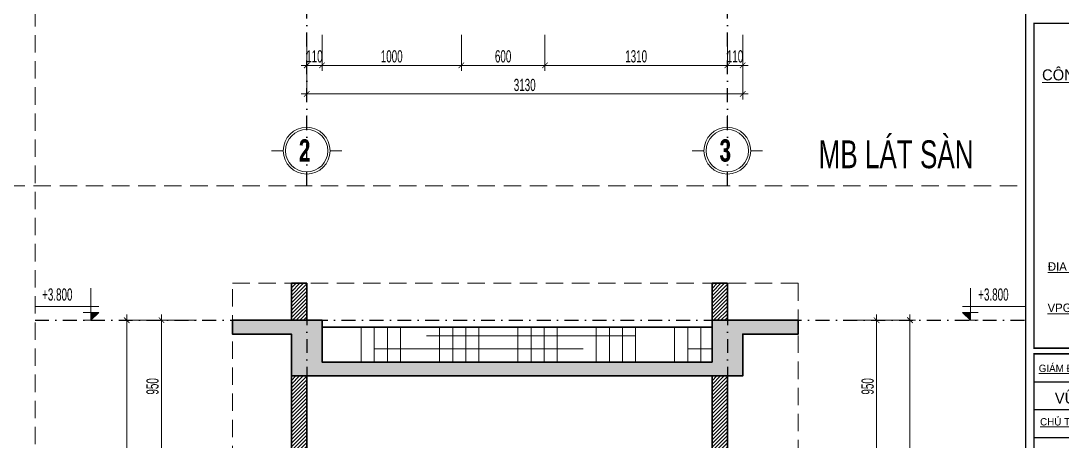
# Model space of a CAD drawing. Header units: inches. Extents: x 274208 to 641690, y -81912 to 129129.
# Drawn here: x 434501 to 441977, y -9490 to -6472 of the extents above; entities that cross this region are included whole.
import ezdxf
from ezdxf.enums import TextEntityAlignment as Align

# ---------------------------------------------------------------- set-up
doc = ezdxf.new("R2010")
doc.units = ezdxf.units.IN
doc.header["$MEASUREMENT"] = 0
doc.header["$PDMODE"] = 3
doc.linetypes.add('$1$HIDDEN', pattern=[0.375, 0.25, -0.125])
doc.linetypes.add('DASHDOT', pattern=[1, 0.5, -0.25, 0, -0.25])
for name, color, linetype, lineweight in [('01.Cut', 255, 'Continuous', 35), ('05.Text', 253, 'Continuous', 18), ('06.betong', 2, 'Continuous', 35), ('08.Dim', 156, 'Continuous', 15), ('09.Hatch', 250, 'Continuous', 5), ('11.Khung bo', 32, 'Continuous', 50), ('12.Khung', 36, 'Continuous', 25), ('DIM', 252, 'Continuous', 20)]:
    doc.layers.add(name, color=color, linetype=linetype, lineweight=lineweight)
doc.layers.add('text', color=7, linetype='Continuous')
doc.layers.add('TRUC', color=250, linetype='DASHDOT')
doc.styles.add('AVANTHB', font='')
doc.styles.add('TT5_Ghi chu 1', font='', dxfattribs={"width": 0.7, "height": 240})
doc.styles.add('TT5_Text Dim', font='hoatbif.shx', dxfattribs={"width": 0.6})
doc.styles.add('VnAvantH', font='')
doc.styles.get('AVANTHB').set_extended_font_data('.VnAvantH', bold=True)
doc.styles.get('TT5_Ghi chu 1').set_extended_font_data('.VnBlackH')
doc.styles.get('VnAvantH').set_extended_font_data('.VnAvantH')
doc.dimstyles.new('TT5_Dim 1-40', dxfattribs={"dimscale": 40, "dimtxt": 2.2, "dimasz": 1, "dimexe": 1, "dimexo": 0.5, "dimgap": 0.5, "dimtad": 1, "dimdec": 0, "dimzin": 0, "dimdsep": 46, "dimtxsty": 'TT5_Text Dim', "dimblk": 'ARCHTICK', "dimcen": 0, "dimdle": 1, "dimclrd": 256, "dimclre": 256, "dimclrt": 1, "dimadec": 0, "dimazin": 0, "dimtfac": 0.015, "dimtdec": 0, "dimtix": 1, "dimtmove": 2, "dimatfit": 3, "dimldrblk": 'DOT', "dimfxl": 1, "dimtolj": 1, "dimtzin": 0, "dimlwd": -1, "dimlwe": -1, "dimarcsym": 1})

# ---------------------------------------------------------------- blocks, each defined once
blk = doc.blocks.new('100')
at = {"layer": '11.Khung bo', "const_width": 26.7}
for points in [[(1860913, -945240), (1860913, -916940), (1896063, -916940), (1896063, -945240)], [(1896213, -930771), (1901213, -930771), (1901213, -924940), (1896213, -924940)], [(1896213, -937871), (1901213, -937871), (1901213, -930871), (1896213, -930871)]]:
    blk.add_lwpolyline(points, close=True, dxfattribs=at)
at = {"layer": '12.Khung'}
for p, q in [((1896213, -931371), (1899399, -931371)), ((1896213, -931871), (1901213, -931871)), ((1896213, -932371), (1899399, -932371))]:
    blk.add_line(p, q, dxfattribs=at)
at = {"layer": '05.Text', "style": 'VnAvantH'}
for s, height, p in [('%%Uc«ng ty cp thiÕt kÕ vµ thi c«ng', 198, (1898711, -925964)), ('%%U®Þa chØ: sè 15 ngâ 49 - huúnh thóc kh¸ng', 152.46, (1898739, -929380)), ('%%Uvpgd : sè 174 - nguyÔn tu©n - nh©n chÝnh', 152.46, (1898739, -930122))]:
    blk.add_text(s, height=height, dxfattribs=at).set_placement(p, align=Align.CENTER)
for s, p in [('%%Ugi¸m ®èc:', (1896298, -931198)), ('%%Uchñ tr×:', (1896322, -932157))]:
    blk.add_text(s, height=132, dxfattribs=at).set_placement(p)
blk.add_text('vò thµnh k«ng', height=198, dxfattribs=at).set_placement((1898793, -931764), align=Align.RIGHT)
blk = doc.blocks.new('_ARCHTICK')
at = {"color": 0, "linetype": 'ByBlock', "const_width": 0.15}
blk.add_lwpolyline([(-0.5, -0.5), (0.5, 0.5)], dxfattribs=at)
blk = doc.blocks.new('*D1113')
at = {"layer": '08.Dim', "transparency": 16777216}
for p, q in [((436553.3, -6571.8), (436553.3, -6831.9)), ((436663.3, -6571.8), (436663.3, -6831.9)), ((436553.3, -6791.9), (436513.3, -6791.9)), ((436553.3, -6791.9), (436663.3, -6791.9)), ((436663.3, -6791.9), (436703.3, -6791.9))]:
    blk.add_line(p, q, dxfattribs=at)
at = {"layer": 'Defpoints', "color": 0, "transparency": 16777216}
for p in [(436553.3, -6551.8), (436663.3, -6551.8), (436663.3, -6791.9)]:
    blk.add_point(p, dxfattribs=at)
at = {"layer": '08.Dim', "transparency": 16777216, "xscale": 40, "yscale": 40, "zscale": 40}
blk.add_blockref('_ARCHTICK', (436553.3, -6791.9), dxfattribs=at)
at = {"layer": '08.Dim', "transparency": 16777216, "xscale": 40, "yscale": 40, "zscale": 40, "rotation": 180}
blk.add_blockref('_ARCHTICK', (436663.3, -6791.9), dxfattribs=at)
at = {"layer": '08.Dim', "color": 1, "transparency": 16777216, "insert": (436608.3, -6727.9), "char_height": 88, "attachment_point": 5, "style": 'TT5_Text Dim'}
blk.add_mtext('\\A1;110', dxfattribs=at)
blk = doc.blocks.new('_DOT')
at = {"color": 1, "linetype": 'ByBlock'}
blk.add_line((-0.5, 0), (-1, 0), dxfattribs=at)
at = {"color": 1, "linetype": 'ByBlock', "const_width": 0.5}
blk.add_lwpolyline([(-0.25, 0, 1), (0.25, 0, 1)], format="xyb", close=True, dxfattribs=at)
blk = doc.blocks.new('*D1114')
at = {"layer": '08.Dim', "transparency": 16777216}
for p, q in [((436663.3, -6571.8), (436663.3, -6831.9)), ((437663.3, -6571.8), (437663.3, -6831.9)), ((436623.3, -6791.9), (437703.3, -6791.9))]:
    blk.add_line(p, q, dxfattribs=at)
at = {"layer": 'Defpoints', "color": 0, "transparency": 16777216}
for p in [(436663.3, -6551.8), (437663.3, -6551.8), (437663.3, -6791.9)]:
    blk.add_point(p, dxfattribs=at)
at = {"layer": '08.Dim', "transparency": 16777216, "xscale": 40, "yscale": 40, "zscale": 40, "rotation": 180}
blk.add_blockref('_ARCHTICK', (436663.3, -6791.9), dxfattribs=at)
at = {"layer": '08.Dim', "transparency": 16777216, "xscale": 40, "yscale": 40, "zscale": 40}
blk.add_blockref('_ARCHTICK', (437663.3, -6791.9), dxfattribs=at)
at = {"layer": '08.Dim', "color": 1, "transparency": 16777216, "insert": (437163.3, -6727.9), "char_height": 88, "attachment_point": 5, "style": 'TT5_Text Dim'}
blk.add_mtext('\\A1;1000', dxfattribs=at)
blk = doc.blocks.new('*D1115')
at = {"layer": '08.Dim', "transparency": 16777216}
for p, q in [((437663.3, -6571.8), (437663.3, -6831.9)), ((438263.3, -6571.8), (438263.3, -6831.9)), ((437623.3, -6791.9), (438303.3, -6791.9))]:
    blk.add_line(p, q, dxfattribs=at)
at = {"layer": 'Defpoints', "color": 0, "transparency": 16777216}
for p in [(437663.3, -6551.8), (438263.3, -6551.8), (438263.3, -6791.9)]:
    blk.add_point(p, dxfattribs=at)
at = {"layer": '08.Dim', "transparency": 16777216, "xscale": 40, "yscale": 40, "zscale": 40, "rotation": 180}
blk.add_blockref('_ARCHTICK', (437663.3, -6791.9), dxfattribs=at)
at = {"layer": '08.Dim', "transparency": 16777216, "xscale": 40, "yscale": 40, "zscale": 40}
blk.add_blockref('_ARCHTICK', (438263.3, -6791.9), dxfattribs=at)
at = {"layer": '08.Dim', "color": 1, "transparency": 16777216, "insert": (437963.3, -6727.9), "char_height": 88, "attachment_point": 5, "style": 'TT5_Text Dim'}
blk.add_mtext('\\A1;600', dxfattribs=at)
blk = doc.blocks.new('*D1116')
at = {"layer": '08.Dim', "transparency": 16777216}
for p, q in [((438263.3, -6571.8), (438263.3, -6831.9)), ((439573.3, -6571.8), (439573.3, -6831.9)), ((438223.3, -6791.9), (439613.3, -6791.9))]:
    blk.add_line(p, q, dxfattribs=at)
at = {"layer": 'Defpoints', "color": 0, "transparency": 16777216}
for p in [(438263.3, -6551.8), (439573.3, -6551.8), (439573.3, -6791.9)]:
    blk.add_point(p, dxfattribs=at)
at = {"layer": '08.Dim', "transparency": 16777216, "xscale": 40, "yscale": 40, "zscale": 40, "rotation": 180}
blk.add_blockref('_ARCHTICK', (438263.3, -6791.9), dxfattribs=at)
at = {"layer": '08.Dim', "transparency": 16777216, "xscale": 40, "yscale": 40, "zscale": 40}
blk.add_blockref('_ARCHTICK', (439573.3, -6791.9), dxfattribs=at)
at = {"layer": '08.Dim', "color": 1, "transparency": 16777216, "insert": (438918.3, -6727.9), "char_height": 88, "attachment_point": 5, "style": 'TT5_Text Dim'}
blk.add_mtext('\\A1;1310', dxfattribs=at)
blk = doc.blocks.new('*D1117')
at = {"layer": '08.Dim', "transparency": 16777216}
for p, q in [((439573.3, -6571.8), (439573.3, -6831.9)), ((439683.3, -6571.8), (439683.3, -6831.9)), ((439573.3, -6791.9), (439533.3, -6791.9)), ((439573.3, -6791.9), (439683.3, -6791.9)), ((439683.3, -6791.9), (439723.3, -6791.9))]:
    blk.add_line(p, q, dxfattribs=at)
at = {"layer": 'Defpoints', "color": 0, "transparency": 16777216}
for p in [(439573.3, -6551.8), (439683.3, -6551.8), (439683.3, -6791.9)]:
    blk.add_point(p, dxfattribs=at)
at = {"layer": '08.Dim', "transparency": 16777216, "xscale": 40, "yscale": 40, "zscale": 40}
blk.add_blockref('_ARCHTICK', (439573.3, -6791.9), dxfattribs=at)
at = {"layer": '08.Dim', "transparency": 16777216, "xscale": 40, "yscale": 40, "zscale": 40, "rotation": 180}
blk.add_blockref('_ARCHTICK', (439683.3, -6791.9), dxfattribs=at)
at = {"layer": '08.Dim', "color": 1, "transparency": 16777216, "insert": (439628.3, -6727.9), "char_height": 88, "attachment_point": 5, "style": 'TT5_Text Dim'}
blk.add_mtext('\\A1;110', dxfattribs=at)
blk = doc.blocks.new('*D1118')
at = {"layer": '08.Dim', "transparency": 16777216}
for p, q in [((436553.3, -6571.8), (436553.3, -7037.2)), ((439683.3, -6571.8), (439683.3, -7037.2)), ((436513.3, -6997.2), (439723.3, -6997.2))]:
    blk.add_line(p, q, dxfattribs=at)
at = {"layer": 'Defpoints', "color": 0, "transparency": 16777216}
for p in [(436553.3, -6551.8), (439683.3, -6551.8), (439683.3, -6997.2)]:
    blk.add_point(p, dxfattribs=at)
at = {"layer": '08.Dim', "transparency": 16777216, "xscale": 40, "yscale": 40, "zscale": 40, "rotation": 180}
blk.add_blockref('_ARCHTICK', (436553.3, -6997.2), dxfattribs=at)
at = {"layer": '08.Dim', "transparency": 16777216, "xscale": 40, "yscale": 40, "zscale": 40}
blk.add_blockref('_ARCHTICK', (439683.3, -6997.2), dxfattribs=at)
at = {"layer": '08.Dim', "color": 1, "transparency": 16777216, "insert": (438118.3, -6933.2), "char_height": 88, "attachment_point": 5, "style": 'TT5_Text Dim'}
blk.add_mtext('\\A1;3130', dxfattribs=at)
blk = doc.blocks.new('DANHTRUC')
for p, q in [((980383, -947347), (980383, -947137)), ((979963, -947767), (979753, -947767)), ((980803, -947767), (981013, -947767)), ((980383, -948187), (980383, -948397))]:
    blk.add_line(p, q)
for radius in [420, 380]:
    blk.add_circle((980383, -947767), radius)
blk = doc.blocks.new('*D1253')
at = {"layer": '08.Dim', "transparency": 16777216}
for p, q in [((435510.4, -8581.5), (435510.4, -9611.5)), ((435761.6, -8621.5), (435470.4, -8621.5)), ((435761.6, -9571.5), (435470.4, -9571.5))]:
    blk.add_line(p, q, dxfattribs=at)
at = {"layer": 'Defpoints', "color": 0, "transparency": 16777216}
for p in [(435781.6, -8621.5), (435510.4, -9571.5), (435781.6, -9571.5)]:
    blk.add_point(p, dxfattribs=at)
at = {"layer": '08.Dim', "transparency": 16777216, "xscale": 40, "yscale": 40, "zscale": 40}
for p, rotation in [((435510.4, -8621.5), 90), ((435510.4, -9571.5), 270)]:
    blk.add_blockref('_ARCHTICK', p, dxfattribs=dict(at, rotation=rotation))
at = {"layer": '08.Dim', "color": 1, "transparency": 16777216, "insert": (435446.4, -9096.5), "char_height": 88, "attachment_point": 5, "rotation": 90, "style": 'TT5_Text Dim'}
blk.add_mtext('\\A1;950', dxfattribs=at)
blk = doc.blocks.new('DOT')
at = {"color": 0, "linetype": 'ByBlock'}
blk.add_line((-0.5, 0), (-1, 0), dxfattribs=at)
at = {"color": 0, "linetype": 'ByBlock', "const_width": 0.5}
blk.add_lwpolyline([(-0.25, 0, 1), (0.25, 0, 1)], format="xyb", close=True, dxfattribs=at)
blk = doc.blocks.new('*D1257')
at = {"layer": '08.Dim', "transparency": 16777216}
for p, q in [((435261, -8581.5), (435261, -12911.5)), ((435761.6, -8621.5), (435221, -8621.5)), ((435761.6, -12871.5), (435221, -12871.5))]:
    blk.add_line(p, q, dxfattribs=at)
at = {"layer": 'Defpoints', "color": 0, "transparency": 16777216}
for p in [(435781.6, -8621.5), (435261, -12871.5), (435781.6, -12871.5)]:
    blk.add_point(p, dxfattribs=at)
at = {"layer": '08.Dim', "transparency": 16777216, "xscale": 40, "yscale": 40, "zscale": 40}
for p, rotation in [((435261, -8621.5), 90), ((435261, -12871.5), 270)]:
    blk.add_blockref('_ARCHTICK', p, dxfattribs=dict(at, rotation=rotation))
at = {"layer": '08.Dim', "color": 1, "transparency": 16777216, "insert": (435197, -10746.5), "char_height": 88, "attachment_point": 5, "rotation": 90, "style": 'TT5_Text Dim'}
blk.add_mtext('\\A1;4250', dxfattribs=at)
blk = doc.blocks.new('*D1258')
at = {"layer": '08.Dim', "transparency": 16777216}
for p, q in [((440644.4, -8581.5), (440644.4, -9611.5)), ((440408.2, -8621.5), (440684.4, -8621.5)), ((440408.2, -9571.5), (440684.4, -9571.5))]:
    blk.add_line(p, q, dxfattribs=at)
at = {"layer": 'Defpoints', "color": 0, "transparency": 16777216}
for p in [(440388.2, -8621.5), (440388.2, -9571.5), (440644.4, -9571.5)]:
    blk.add_point(p, dxfattribs=at)
at = {"layer": '08.Dim', "transparency": 16777216, "xscale": 40, "yscale": 40, "zscale": 40}
for p, rotation in [((440644.4, -8621.5), 90), ((440644.4, -9571.5), 270)]:
    blk.add_blockref('_ARCHTICK', p, dxfattribs=dict(at, rotation=rotation))
at = {"layer": '08.Dim', "color": 1, "transparency": 16777216, "insert": (440580.4, -9096.5), "char_height": 88, "attachment_point": 5, "rotation": 90, "style": 'TT5_Text Dim'}
blk.add_mtext('\\A1;950', dxfattribs=at)
blk = doc.blocks.new('*D1262')
at = {"layer": '08.Dim', "transparency": 16777216}
for p, q in [((440884.2, -8581.5), (440884.2, -12911.5)), ((440408.2, -8621.5), (440924.2, -8621.5)), ((440408.2, -12871.5), (440924.2, -12871.5))]:
    blk.add_line(p, q, dxfattribs=at)
at = {"layer": 'Defpoints', "color": 0, "transparency": 16777216}
for p in [(440388.2, -8621.5), (440388.2, -12871.5), (440884.2, -12871.5)]:
    blk.add_point(p, dxfattribs=at)
at = {"layer": '08.Dim', "transparency": 16777216, "xscale": 40, "yscale": 40, "zscale": 40}
for p, rotation in [((440884.2, -8621.5), 90), ((440884.2, -12871.5), 270)]:
    blk.add_blockref('_ARCHTICK', p, dxfattribs=dict(at, rotation=rotation))
at = {"layer": '08.Dim', "color": 1, "transparency": 16777216, "insert": (440820.2, -10746.5), "char_height": 88, "attachment_point": 5, "rotation": 90, "style": 'TT5_Text Dim'}
blk.add_mtext('\\A1;4250', dxfattribs=at)
blk = doc.blocks.new('A$C4E7C6F34')
at = {"layer": 'DIM'}
blk.add_hatch(color=256, dxfattribs=at).paths.add_polyline_path([(-38, 0), (-38, 138), (-178, 138)])
for p, q in [((-38, 576), (-38, 0)), ((964, 248), (-178, 248)), ((-178, 138), (101, 138)), ((-178, 138), (-38, 0)), ((-178, 0), (101, 0))]:
    blk.add_line(p, q, dxfattribs=at)
at = {"layer": 'text', "style": 'TT5_Text Dim', "flags": 8}
blk.add_attdef('%%P0.000', text='', height=220, dxfattribs=at).set_placement((102, 461), align=Align.MIDDLE_LEFT)

msp = doc.modelspace()

# ---------------------------------------------------------------- hatches: boundary and pattern name
at = {"layer": '09.Hatch'}
h = msp.add_hatch(dxfattribs=at)
h.set_pattern_fill('ANSI31', color=256, scale=150, style=0)
h.set_pattern_definition([(45, (436443.285, -12871.509), (-13.25825, 13.25825), [])])
h.paths.add_polyline_path([(439463.3, -12421.5), (439573.3, -12421.5), (439573.3, -9021.5), (439463.3, -9021.5)])
h.paths.add_polyline_path([(436443.3, -12421.5), (436553.3, -12421.5), (436553.3, -9021.5), (436443.3, -9021.5)])
h.paths.add_polyline_path([(439463.3, -8621.5), (439573.3, -8621.5), (439573.3, -8356.4), (439463.3, -8356.4)])
h.paths.add_polyline_path([(436443.3, -8621.5), (436553.3, -8621.5), (436553.3, -8356.4), (436443.3, -8356.4)])
h.paths.add_polyline_path([(439463.3, -12521.5), (439683.3, -12521.5), (439683.3, -12871.5), (439463.3, -12871.5)])
h.paths.add_polyline_path([(436443.3, -12521.5), (436663.3, -12521.5), (436663.3, -12871.5), (436443.3, -12871.5)])
h = msp.add_hatch(dxfattribs=at)
h.set_pattern_fill('BTONG1', color=256, scale=10, pattern_type=2)
h.set_pattern_definition([(50, (436019.813, -12521.51), (71.726, -6.2752), [7.5, -82.5]), (355, (436019.81, -12521.51), (-13.8751, 75.2192), [6, -66]), (100.4514, (436025.79, -12522.03), (57.8509, 68.94395), [6.374, -70.1142]), (46.1842, (436019.81, -12501.51), (106.7241, -16.5519), [11.25, -123.75]), (96.6356, (436028.71, -12502.89), (93.4663, 97.4118), [9.561, -105.1713]), (351.1842, (436019.81, -12501.51), (93.4662, 97.4119), [9, -99]), (21, (436029.813, -12506.51), (59.6907, -40.2619), [7.5, -82.5]), (326, (436029.81, -12506.51), (24.3315, 72.515), [6, -66]), (71.4514, (436034.79, -12509.864), (84.0223, 32.25305), [6.374, -70.1142]), (37.5, (436019.813, -12521.51), (1.21599, 33.28939), [0, -65.2, 0, -67, 0, -66.25]), (7.5, (436019.813, -12521.51), (26.30695, 39.44117), [0, -38.2, 0, -63.7, 0, -25.25]), (327.5, (435997.513, -12521.51), (53.38224, -2.25549), [0, -25, 0, -78, 0, -103.5]), (317.5, (435987.513, -12521.51), (58.3186, 10.0105), [0, -32.5, 0, -51.8, 0, -73.5]), (45, (436019.813, -12521.51), (-30.05204, 30.05204), []), (45, (436019.813, -12509.26), (-30.05204, 30.05204), [])])
h.paths.add_polyline_path([(436443.3, -8621.5), (436019.8, -8621.5), (436019.8, -8721.5), (436443.3, -8721.5), (436443.3, -9021.5), (439683.3, -9021.5), (439683.3, -8721.5), (440081.8, -8721.5), (440081.8, -8621.5), (439463.3, -8621.5), (439463.3, -8921.5), (436663.3, -8921.5), (436663.3, -8621.5)])
h.paths.add_polyline_path([(436443.3, -12421.5), (436663.3, -12421.5), (436663.3, -12521.5), (436443.3, -12521.5)])
h.paths.add_polyline_path([(439463.3, -12421.5), (439683.3, -12421.5), (439683.3, -12521.5), (439463.3, -12521.5)])
h = msp.add_hatch(dxfattribs=at)
h.set_pattern_fill('HOUND', color=256, scale=1500, style=0)
h.set_pattern_definition([(0, (436663.285, -8921.51), (375, 93.75), [1500, -750]), (90, (436663.285, -8921.51), (-93.75, -375), [1500, -750])])
h.paths.add_polyline_path([(439463.3, -8671.5), (436663.3, -8671.5), (436663.3, -8921.5), (439463.3, -8921.5)])

# ---------------------------------------------------------------- linework, layer by layer
at = {"layer": '01.Cut'}
for points in [[(436443.3, -8621.5), (436553.3, -8621.5), (436553.3, -8356.4), (436443.3, -8356.4)], [(439463.3, -8621.5), (439573.3, -8621.5), (439573.3, -8356.4), (439463.3, -8356.4)], [(436443.3, -12421.5), (436553.3, -12421.5), (436553.3, -9021.5), (436443.3, -9021.5)], [(439463.3, -12421.5), (439573.3, -12421.5), (439573.3, -9021.5), (439463.3, -9021.5)]]:
    msp.add_lwpolyline(points, close=True, dxfattribs=at)
at = {"layer": '05.Text', "color": 6, "linetype": '$1$HIDDEN', "ltscale": 500}
for p, q in [((434602.8, -12136.9), (434602.8, -3290.3)), ((427654.7, -7656.7), (441714.5, -7656.7))]:
    msp.add_line(p, q, dxfattribs=at)
msp.add_lwpolyline([(436019.8, -8356.4), (440081.8, -8356.4), (440081.8, -13210.7), (436019.8, -13210.7)], close=True, dxfattribs=at)
at = {"layer": '06.betong'}
for points in [[(436443.3, -8621.5), (436019.8, -8621.5), (436019.8, -8721.5), (436443.3, -8721.5), (436443.3, -9021.5), (439683.3, -9021.5), (439683.3, -8721.5), (440081.8, -8721.5), (440081.8, -8621.5), (439463.3, -8621.5), (439463.3, -8921.5), (436663.3, -8921.5), (436663.3, -8621.5), (436443.3, -8621.5)], [(436663.3, -8671.5), (439463.3, -8671.5)]]:
    msp.add_lwpolyline(points, dxfattribs=at)
at = {"layer": 'TRUC', "ltscale": 200}
for p, q in [((436553.3, -7656.7), (436553.3, -3290.3)), ((439573.3, -7656.7), (439573.3, -3290.3)), ((436553.3, -8356.4), (436553.3, -13878.8)), ((439573.3, -8356.4), (439573.3, -13878.8))]:
    msp.add_line(p, q, dxfattribs=at)
msp.add_lwpolyline([(434602.8, -8621.5), (441714.5, -8621.5)], dxfattribs=at)

# ---------------------------------------------------------------- block references
at = {"layer": '05.Text', "xscale": 0.4, "yscale": 0.4, "zscale": 0.4}
for name, p in [('100', (-316710.5, 363485.7)), ('DANHTRUC', (44399.9, 371701.9)), ('DANHTRUC', (47419.9, 371701.9))]:
    msp.add_blockref(name, p, dxfattribs=at)
at = {"layer": '08.Dim'}
ref = msp.add_blockref('A$C4E7C6F34', (434988.5, -8621.5), dxfattribs=dict(at, xscale=-0.4, yscale=0.4, zscale=0.4))
ref.add_attrib('%%P0.000', '+3.800', dxfattribs={"layer": 'text', "height": 88, "style": 'TT5_Text Dim', "width": 0.6, "flags": 8}).set_placement((434653.4, -8437), align=Align.MIDDLE_LEFT)
ref = msp.add_blockref('A$C4E7C6F34', (441333.2, -8621.5), dxfattribs=dict(at, xscale=0.4, yscale=0.4, zscale=0.4))
ref.add_attrib('%%P0.000', '+3.800', dxfattribs={"layer": 'text', "height": 88, "style": 'TT5_Text Dim', "width": 0.6, "flags": 8}).set_placement((441374.2, -8437), align=Align.MIDDLE_LEFT)

# ---------------------------------------------------------------- texts
at = {"layer": '05.Text', "width": 0.7}
for s, height, style, p in [('2', 160, 'AVANTHB', (436496.6, -7482.9)), ('3', 160, 'AVANTHB', (439516.6, -7482.9)), ('MB L¸T SµN', 200, 'TT5_Ghi chu 1', (440227.9, -7530.4))]:
    msp.add_text(s, height=height, dxfattribs=dict(at, style=style)).set_placement(p)

# ---------------------------------------------------------------- dimensions: what is measured, and where the dimension line sits
at = {"layer": '08.Dim'}
for base, p1, p2, picture, middle in [((436663.3, -6791.9), (436553.3, -6551.8), (436663.3, -6551.8), '*D1113', (436608.3, -6727.9)), ((439683.3, -6997.2), (436553.3, -6551.8), (439683.3, -6551.8), '*D1118', (438118.3, -6933.2)), ((437663.3, -6791.9), (436663.3, -6551.8), (437663.3, -6551.8), '*D1114', (437163.3, -6727.9)), ((438263.3, -6791.9), (437663.3, -6551.8), (438263.3, -6551.8), '*D1115', (437963.3, -6727.9)), ((439573.3, -6791.9), (438263.3, -6551.8), (439573.3, -6551.8), '*D1116', (438918.3, -6727.9)), ((439683.3, -6791.9), (439573.3, -6551.8), (439683.3, -6551.8), '*D1117', (439628.3, -6727.9))]:
    dim = msp.add_linear_dim(base=base, p1=p1, p2=p2, dimstyle='TT5_Dim 1-40', dxfattribs=at)
    dim.commit()
    dim.dimension.update_dxf_attribs({"geometry": picture, "text_midpoint": middle})
for base, p1, p2, picture, middle in [((435261, -12871.5), (435781.6, -8621.5), (435781.6, -12871.5), '*D1257', (435197, -10746.5)), ((435510.4, -9571.5), (435781.6, -8621.5), (435781.6, -9571.5), '*D1253', (435446.4, -9096.5)), ((440644.4, -9571.5), (440388.2, -8621.5), (440388.2, -9571.5), '*D1258', (440580.4, -9096.5)), ((440884.2, -12871.5), (440388.2, -8621.5), (440388.2, -12871.5), '*D1262', (440820.2, -10746.5))]:
    dim = msp.add_linear_dim(base=base, p1=p1, p2=p2, angle=90, dimstyle='TT5_Dim 1-40', override={"dimldrblk": 'DOT'}, dxfattribs=at)
    dim.commit()
    dim.dimension.update_dxf_attribs({"geometry": picture, "text_midpoint": middle})

doc.saveas('drawing.dxf')
